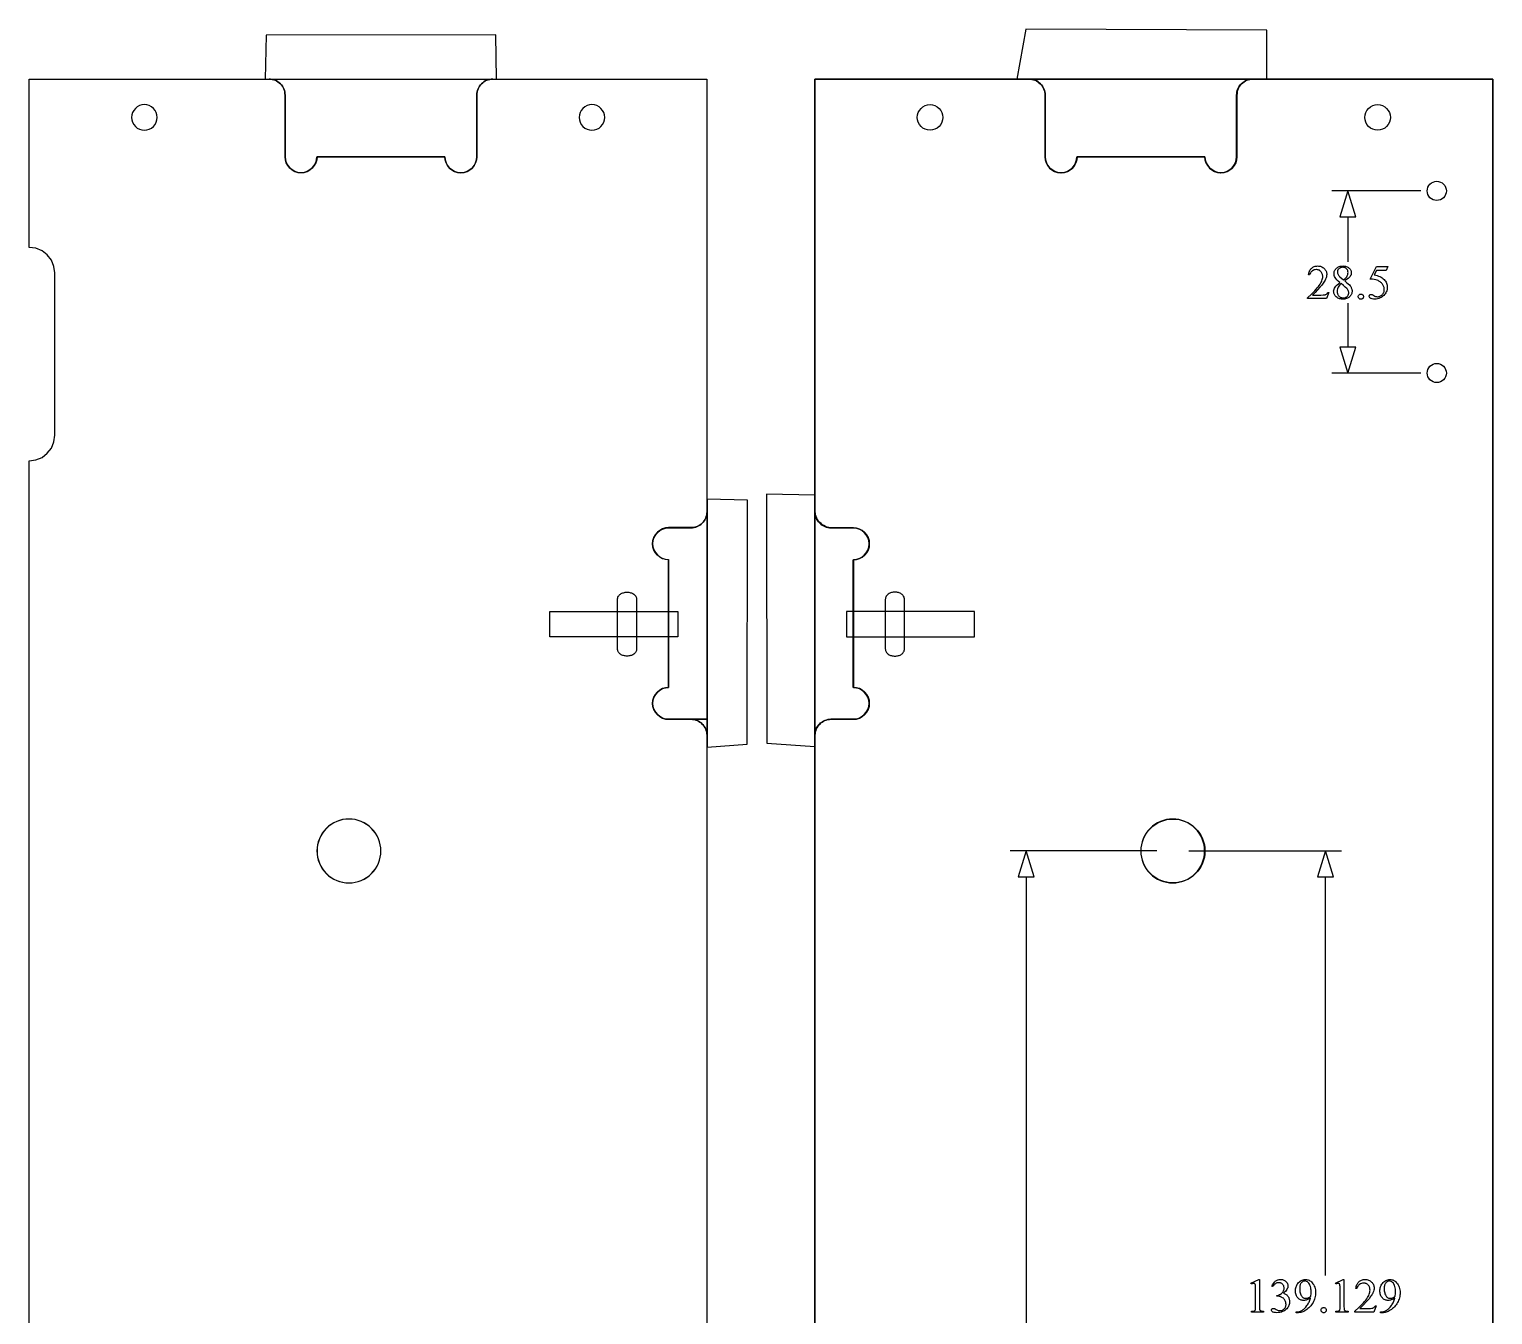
# Model space of a CAD drawing. Extents: x -326 to 246, y -295 to 240.
# Drawn here: x -236.3 to -7.4, y 39.1 to 240.3 of the extents above; entities that cross this region are included whole.
import ezdxf

# ---------------------------------------------------------------- set-up
doc = ezdxf.new("R2010")
doc.units = 0
doc.layers.add('DIMENSIONS', color=253, linetype='CONTINUOUS')
doc.layers.add('LAYER0', color=13, linetype='CONTINUOUS')

msp = doc.modelspace()

# ---------------------------------------------------------------- linework, layer by layer
at = {"layer": 'DIMENSIONS'}
for points in [[(-18.63, 215), (-32.55, 215)], [(-30.05, 215), (-31.3, 210.95)], [(-28.8, 210.95), (-30.05, 215)], [(-31.3, 210.95), (-28.8, 210.95)], [(-30.05, 210.95), (-30.05, 203.88)], [(-30.05, 197.42), (-30.05, 190.55)], [(-28.8, 190.55), (-31.3, 190.55)], [(-31.3, 190.55), (-30.05, 186.5)], [(-30.05, 186.5), (-28.8, 190.55)], [(-18.63, 186.5), (-32.55, 186.5)], [(-59.93, 111.7), (-82.87, 111.7)], [(-80.37, 111.7), (-81.62, 107.65)], [(-79.12, 107.65), (-80.37, 111.7)], [(-54.93, 111.7), (-31.03, 111.7)], [(-33.53, 111.7), (-34.78, 107.65)], [(-32.28, 107.65), (-33.53, 111.7)], [(-81.62, 107.65), (-79.12, 107.65)], [(-80.37, 107.65), (-80.37, -35.07)], [(-34.78, 107.65), (-32.28, 107.65)], [(-33.53, 45.26), (-33.53, 107.65)]]:
    msp.add_lwpolyline(points, dxfattribs=at)
for points in [[(-33.03, 199.11), (-33.38, 198.15), (-36.33, 198.15), (-36.33, 198.28), (-35.73, 198.85), (-35.46, 199.11), (-35.22, 199.36), (-35, 199.6), (-34.81, 199.82), (-34.64, 200.03), (-34.5, 200.22), (-34.37, 200.41), (-34.27, 200.59), (-34.17, 200.77), (-34.1, 200.94), (-34.04, 201.11), (-34, 201.28), (-33.97, 201.44), (-33.97, 201.6), (-33.97, 201.71), (-33.98, 201.83), (-34.01, 201.93), (-34.04, 202.03), (-34.08, 202.13), (-34.13, 202.22), (-34.19, 202.3), (-34.26, 202.38), (-34.33, 202.45), (-34.41, 202.51), (-34.49, 202.57), (-34.58, 202.61), (-34.67, 202.64), (-34.76, 202.67), (-34.86, 202.68), (-34.95, 202.69), (-35.13, 202.67), (-35.3, 202.63), (-35.47, 202.56), (-35.62, 202.47), (-35.69, 202.41), (-35.75, 202.35), (-35.81, 202.28), (-35.87, 202.2), (-35.97, 202.03), (-36.05, 201.84), (-36.19, 201.84), (-36.16, 202), (-36.12, 202.16), (-36.08, 202.3), (-36.02, 202.44), (-35.96, 202.57), (-35.89, 202.68), (-35.8, 202.79), (-35.71, 202.88), (-35.61, 202.97), (-35.51, 203.04), (-35.4, 203.11), (-35.28, 203.16), (-35.16, 203.2), (-35.03, 203.23), (-34.9, 203.24), (-34.76, 203.25), (-34.61, 203.24), (-34.47, 203.23), (-34.33, 203.2), (-34.2, 203.15), (-34.08, 203.1), (-33.96, 203.03), (-33.85, 202.95), (-33.74, 202.86), (-33.65, 202.76), (-33.57, 202.65), (-33.5, 202.55), (-33.44, 202.43), (-33.39, 202.32), (-33.36, 202.19), (-33.34, 202.07), (-33.34, 201.94), (-33.35, 201.75), (-33.38, 201.56), (-33.44, 201.37), (-33.51, 201.18), (-33.59, 201.03), (-33.67, 200.87), (-33.77, 200.72), (-33.87, 200.56), (-34.11, 200.24), (-34.4, 199.91), (-35.14, 199.11), (-35.39, 198.86), (-35.54, 198.7), (-34.24, 198.7), (-33.9, 198.71), (-33.68, 198.73), (-33.6, 198.75), (-33.53, 198.78), (-33.46, 198.81), (-33.39, 198.85), (-33.33, 198.9), (-33.27, 198.96), (-33.22, 199.03), (-33.17, 199.11)], [(-31.27, 200.67), (-31.54, 200.9), (-31.76, 201.1), (-31.92, 201.29), (-32.03, 201.45), (-32.11, 201.6), (-32.16, 201.75), (-32.19, 201.9), (-32.2, 202.06), (-32.2, 202.18), (-32.18, 202.29), (-32.15, 202.41), (-32.11, 202.51), (-32.06, 202.61), (-31.99, 202.71), (-31.92, 202.81), (-31.83, 202.9), (-31.73, 202.98), (-31.62, 203.05), (-31.51, 203.11), (-31.39, 203.16), (-31.26, 203.2), (-31.12, 203.23), (-30.98, 203.24), (-30.83, 203.25), (-30.68, 203.24), (-30.54, 203.23), (-30.41, 203.2), (-30.28, 203.17), (-30.16, 203.12), (-30.05, 203.07), (-29.95, 203), (-29.86, 202.92), (-29.77, 202.84), (-29.69, 202.75), (-29.63, 202.66), (-29.58, 202.57), (-29.54, 202.48), (-29.51, 202.38), (-29.49, 202.28), (-29.49, 202.17), (-29.5, 202.03), (-29.54, 201.89), (-29.6, 201.75), (-29.69, 201.6), (-29.74, 201.53), (-29.81, 201.45), (-29.99, 201.28), (-30.23, 201.11), (-30.52, 200.92), (-30.22, 200.68), (-29.98, 200.47), (-29.79, 200.28), (-29.66, 200.13), (-29.59, 200.03), (-29.53, 199.94), (-29.49, 199.84), (-29.45, 199.74), (-29.42, 199.64), (-29.39, 199.54), (-29.38, 199.44), (-29.38, 199.33), (-29.38, 199.2), (-29.4, 199.08), (-29.43, 198.96), (-29.48, 198.85), (-29.53, 198.73), (-29.6, 198.63), (-29.68, 198.53), (-29.78, 198.43), (-29.88, 198.34), (-29.99, 198.27), (-30.11, 198.2), (-30.24, 198.15), (-30.38, 198.11), (-30.52, 198.08), (-30.67, 198.06), (-30.83, 198.06), (-31.01, 198.07), (-31.17, 198.09), (-31.32, 198.12), (-31.47, 198.17), (-31.6, 198.23), (-31.72, 198.31), (-31.84, 198.4), (-31.94, 198.5), (-32.02, 198.59), (-32.08, 198.69), (-32.14, 198.78), (-32.18, 198.88), (-32.21, 198.98), (-32.24, 199.08), (-32.25, 199.18), (-32.26, 199.29), (-32.25, 199.45), (-32.2, 199.62), (-32.13, 199.78), (-32.04, 199.94), (-31.9, 200.11), (-31.73, 200.29), (-31.52, 200.47)], [(-30.69, 201.06), (-30.49, 201.25), (-30.33, 201.42), (-30.21, 201.56), (-30.13, 201.69), (-30.08, 201.81), (-30.04, 201.93), (-30.02, 202.07), (-30.01, 202.21), (-30.02, 202.39), (-30.04, 202.48), (-30.06, 202.56), (-30.1, 202.63), (-30.13, 202.7), (-30.18, 202.76), (-30.23, 202.82), (-30.28, 202.87), (-30.35, 202.91), (-30.41, 202.95), (-30.48, 202.98), (-30.56, 203.01), (-30.64, 203.02), (-30.82, 203.04), (-31, 203.02), (-31.08, 203.01), (-31.16, 202.98), (-31.24, 202.95), (-31.31, 202.91), (-31.37, 202.87), (-31.43, 202.82), (-31.54, 202.71), (-31.58, 202.65), (-31.61, 202.58), (-31.64, 202.52), (-31.65, 202.45), (-31.67, 202.38), (-31.67, 202.31), (-31.66, 202.21), (-31.64, 202.12), (-31.61, 202.02), (-31.57, 201.93), (-31.52, 201.83), (-31.45, 201.74), (-31.38, 201.65), (-31.29, 201.56)], [(-23.77, 203.15), (-24.06, 202.52), (-25.57, 202.52), (-25.9, 201.85), (-25.66, 201.81), (-25.43, 201.75), (-25.22, 201.68), (-25.02, 201.6), (-24.83, 201.5), (-24.66, 201.39), (-24.5, 201.26), (-24.35, 201.12), (-24.23, 200.99), (-24.13, 200.86), (-24.05, 200.72), (-23.98, 200.58), (-23.92, 200.43), (-23.89, 200.27), (-23.86, 200.11), (-23.86, 199.94), (-23.87, 199.75), (-23.9, 199.56), (-23.95, 199.38), (-24.02, 199.21), (-24.1, 199.05), (-24.2, 198.9), (-24.3, 198.77), (-24.42, 198.64), (-24.55, 198.53), (-24.68, 198.43), (-24.82, 198.34), (-24.96, 198.26), (-25.18, 198.17), (-25.39, 198.11), (-25.61, 198.07), (-25.83, 198.06), (-26.04, 198.07), (-26.22, 198.1), (-26.37, 198.14), (-26.43, 198.18), (-26.49, 198.21), (-26.58, 198.29), (-26.64, 198.37), (-26.68, 198.46), (-26.69, 198.55), (-26.69, 198.6), (-26.67, 198.65), (-26.64, 198.69), (-26.61, 198.73), (-26.56, 198.77), (-26.51, 198.79), (-26.45, 198.81), (-26.39, 198.81), (-26.3, 198.8), (-26.23, 198.78), (-26.13, 198.73), (-25.98, 198.63), (-25.84, 198.55), (-25.7, 198.49), (-25.56, 198.45), (-25.42, 198.44), (-25.31, 198.44), (-25.21, 198.46), (-25.11, 198.48), (-25.01, 198.52), (-24.92, 198.57), (-24.83, 198.62), (-24.74, 198.69), (-24.66, 198.76), (-24.59, 198.85), (-24.52, 198.94), (-24.46, 199.03), (-24.42, 199.13), (-24.38, 199.23), (-24.36, 199.33), (-24.34, 199.44), (-24.34, 199.56), (-24.34, 199.67), (-24.35, 199.78), (-24.38, 199.89), (-24.41, 200), (-24.45, 200.1), (-24.5, 200.21), (-24.56, 200.31), (-24.63, 200.41), (-24.7, 200.5), (-24.79, 200.59), (-24.88, 200.67), (-24.97, 200.75), (-25.08, 200.83), (-25.19, 200.89), (-25.31, 200.96), (-25.43, 201.01), (-25.65, 201.09), (-25.91, 201.14), (-26.2, 201.18), (-26.53, 201.2), (-25.57, 203.15)], [(-31.09, 200.53), (-31.24, 200.39), (-31.36, 200.26), (-31.46, 200.11), (-31.55, 199.96), (-31.61, 199.81), (-31.66, 199.65), (-31.69, 199.48), (-31.7, 199.3), (-31.69, 199.19), (-31.68, 199.08), (-31.66, 198.97), (-31.63, 198.88), (-31.59, 198.78), (-31.55, 198.7), (-31.5, 198.62), (-31.44, 198.54), (-31.37, 198.48), (-31.3, 198.42), (-31.22, 198.37), (-31.14, 198.33), (-31.05, 198.3), (-30.97, 198.28), (-30.87, 198.26), (-30.77, 198.26), (-30.58, 198.27), (-30.5, 198.29), (-30.41, 198.31), (-30.34, 198.35), (-30.27, 198.38), (-30.2, 198.43), (-30.14, 198.48), (-30.08, 198.54), (-30.03, 198.6), (-29.99, 198.66), (-29.96, 198.73), (-29.93, 198.8), (-29.91, 198.87), (-29.9, 198.95), (-29.9, 199.03), (-29.9, 199.16), (-29.93, 199.28), (-29.97, 199.4), (-30.04, 199.5), (-30.11, 199.61), (-30.2, 199.71), (-30.43, 199.95), (-30.73, 200.22)], [(-28, 198.86), (-27.91, 198.85), (-27.84, 198.83), (-27.77, 198.79), (-27.71, 198.74), (-27.65, 198.68), (-27.62, 198.61), (-27.59, 198.53), (-27.59, 198.45), (-27.59, 198.37), (-27.62, 198.3), (-27.65, 198.23), (-27.71, 198.16), (-27.77, 198.11), (-27.84, 198.07), (-27.92, 198.05), (-28, 198.04), (-28.08, 198.05), (-28.15, 198.07), (-28.22, 198.11), (-28.29, 198.16), (-28.34, 198.23), (-28.38, 198.3), (-28.4, 198.37), (-28.41, 198.45), (-28.4, 198.54), (-28.38, 198.61), (-28.34, 198.68), (-28.29, 198.74), (-28.22, 198.8), (-28.15, 198.83), (-28.08, 198.85)], [(-45.19, 44.04), (-43.98, 44.63), (-43.85, 44.63), (-43.85, 40.41), (-43.85, 40.07), (-43.83, 39.96), (-43.82, 39.89), (-43.8, 39.84), (-43.77, 39.8), (-43.72, 39.76), (-43.67, 39.73), (-43.6, 39.71), (-43.51, 39.69), (-43.38, 39.67), (-43.22, 39.67), (-43.22, 39.53), (-45.1, 39.53), (-45.1, 39.67), (-44.94, 39.67), (-44.81, 39.69), (-44.71, 39.7), (-44.65, 39.73), (-44.6, 39.76), (-44.56, 39.79), (-44.53, 39.83), (-44.5, 39.87), (-44.49, 39.94), (-44.47, 40.05), (-44.46, 40.41), (-44.46, 43.11), (-44.47, 43.56), (-44.48, 43.71), (-44.5, 43.81), (-44.52, 43.87), (-44.54, 43.91), (-44.56, 43.95), (-44.59, 43.99), (-44.63, 44.01), (-44.67, 44.03), (-44.76, 44.04), (-44.83, 44.03), (-44.92, 44.01), (-45.02, 43.98), (-45.14, 43.93)], [(-41.92, 43.58), (-41.8, 43.82), (-41.68, 44.03), (-41.53, 44.21), (-41.46, 44.29), (-41.38, 44.36), (-41.29, 44.42), (-41.21, 44.48), (-41.11, 44.53), (-41.01, 44.57), (-40.91, 44.6), (-40.8, 44.62), (-40.68, 44.63), (-40.57, 44.63), (-40.42, 44.63), (-40.28, 44.61), (-40.15, 44.58), (-40.03, 44.54), (-39.92, 44.48), (-39.82, 44.41), (-39.73, 44.34), (-39.64, 44.24), (-39.54, 44.1), (-39.46, 43.94), (-39.43, 43.86), (-39.42, 43.78), (-39.4, 43.7), (-39.4, 43.62), (-39.41, 43.48), (-39.44, 43.35), (-39.5, 43.21), (-39.57, 43.07), (-39.67, 42.92), (-39.79, 42.78), (-39.93, 42.64), (-40.09, 42.49), (-39.87, 42.39), (-39.77, 42.34), (-39.68, 42.27), (-39.6, 42.21), (-39.52, 42.13), (-39.45, 42.06), (-39.39, 41.98), (-39.33, 41.89), (-39.29, 41.8), (-39.25, 41.71), (-39.21, 41.61), (-39.19, 41.51), (-39.17, 41.41), (-39.16, 41.3), (-39.15, 41.19), (-39.16, 41.03), (-39.18, 40.87), (-39.21, 40.72), (-39.26, 40.58), (-39.31, 40.44), (-39.39, 40.31), (-39.47, 40.18), (-39.57, 40.06), (-39.71, 39.92), (-39.87, 39.79), (-40.04, 39.68), (-40.23, 39.6), (-40.43, 39.53), (-40.65, 39.48), (-40.88, 39.45), (-41.13, 39.44), (-41.36, 39.45), (-41.55, 39.47), (-41.7, 39.51), (-41.76, 39.54), (-41.81, 39.57), (-41.89, 39.63), (-41.95, 39.7), (-41.98, 39.77), (-42, 39.84), (-41.99, 39.89), (-41.97, 39.94), (-41.95, 39.98), (-41.91, 40.03), (-41.86, 40.06), (-41.81, 40.09), (-41.76, 40.1), (-41.7, 40.11), (-41.61, 40.1), (-41.51, 40.08), (-41.41, 40.03), (-41.23, 39.94), (-41.04, 39.85), (-40.92, 39.8), (-40.78, 39.77), (-40.63, 39.76), (-40.54, 39.77), (-40.45, 39.78), (-40.36, 39.8), (-40.28, 39.84), (-40.2, 39.88), (-40.12, 39.93), (-40.05, 39.99), (-39.98, 40.06), (-39.91, 40.13), (-39.86, 40.21), (-39.81, 40.29), (-39.77, 40.37), (-39.74, 40.46), (-39.72, 40.55), (-39.7, 40.65), (-39.7, 40.74), (-39.71, 40.89), (-39.73, 41.03), (-39.77, 41.17), (-39.83, 41.31), (-39.88, 41.41), (-39.93, 41.49), (-39.98, 41.57), (-40.04, 41.63), (-40.12, 41.7), (-40.23, 41.77), (-40.34, 41.83), (-40.47, 41.89), (-40.61, 41.95), (-40.75, 41.98), (-40.89, 42.01), (-41.04, 42.01), (-41.16, 42.01), (-41.16, 42.12), (-41.01, 42.15), (-40.86, 42.19), (-40.72, 42.26), (-40.57, 42.33), (-40.43, 42.42), (-40.32, 42.52), (-40.22, 42.63), (-40.15, 42.75), (-40.09, 42.88), (-40.05, 43.01), (-40.02, 43.14), (-40.01, 43.29), (-40.02, 43.38), (-40.03, 43.47), (-40.05, 43.55), (-40.07, 43.63), (-40.11, 43.7), (-40.15, 43.77), (-40.19, 43.84), (-40.25, 43.9), (-40.31, 43.95), (-40.38, 44), (-40.44, 44.04), (-40.52, 44.07), (-40.59, 44.1), (-40.67, 44.12), (-40.76, 44.13), (-40.84, 44.13), (-40.98, 44.12), (-41.12, 44.1), (-41.24, 44.05), (-41.37, 43.98), (-41.48, 43.89), (-41.59, 43.79), (-41.7, 43.66), (-41.8, 43.52)], [(-38.13, 39.43), (-38.13, 39.56), (-37.89, 39.58), (-37.67, 39.62), (-37.45, 39.69), (-37.24, 39.79), (-37.13, 39.85), (-37.03, 39.92), (-36.93, 39.99), (-36.83, 40.08), (-36.73, 40.18), (-36.63, 40.29), (-36.44, 40.54), (-36.34, 40.68), (-36.26, 40.82), (-36.18, 40.96), (-36.11, 41.11), (-36.05, 41.26), (-35.99, 41.41), (-35.94, 41.57), (-35.9, 41.73), (-36.04, 41.64), (-36.18, 41.56), (-36.32, 41.5), (-36.45, 41.45), (-36.58, 41.41), (-36.71, 41.38), (-36.83, 41.36), (-36.95, 41.35), (-37.08, 41.36), (-37.2, 41.38), (-37.32, 41.41), (-37.44, 41.45), (-37.55, 41.51), (-37.65, 41.58), (-37.76, 41.66), (-37.85, 41.76), (-37.94, 41.87), (-38.02, 41.98), (-38.08, 42.1), (-38.13, 42.23), (-38.17, 42.37), (-38.2, 42.52), (-38.22, 42.68), (-38.23, 42.84), (-38.22, 43), (-38.2, 43.16), (-38.17, 43.31), (-38.13, 43.46), (-38.08, 43.61), (-38.02, 43.75), (-37.94, 43.88), (-37.85, 44.01), (-37.73, 44.16), (-37.61, 44.28), (-37.47, 44.39), (-37.33, 44.48), (-37.18, 44.55), (-37.02, 44.6), (-36.85, 44.63), (-36.67, 44.63), (-36.52, 44.63), (-36.37, 44.6), (-36.23, 44.56), (-36.1, 44.51), (-35.97, 44.44), (-35.84, 44.35), (-35.73, 44.25), (-35.61, 44.13), (-35.49, 43.96), (-35.38, 43.79), (-35.29, 43.61), (-35.21, 43.42), (-35.15, 43.22), (-35.11, 43.01), (-35.08, 42.8), (-35.08, 42.57), (-35.08, 42.36), (-35.1, 42.16), (-35.13, 41.96), (-35.18, 41.76), (-35.23, 41.57), (-35.31, 41.38), (-35.39, 41.2), (-35.48, 41.02), (-35.59, 40.84), (-35.71, 40.67), (-35.84, 40.51), (-35.97, 40.36), (-36.12, 40.21), (-36.28, 40.07), (-36.45, 39.94), (-36.62, 39.82), (-36.77, 39.73), (-36.93, 39.65), (-37.08, 39.58), (-37.24, 39.53), (-37.41, 39.48), (-37.57, 39.45), (-37.74, 39.43), (-37.92, 39.43)], [(-35.84, 42), (-35.79, 42.43), (-35.78, 42.77), (-35.78, 42.95), (-35.81, 43.14), (-35.84, 43.33), (-35.9, 43.54), (-35.96, 43.73), (-36.04, 43.9), (-36.14, 44.05), (-36.24, 44.17), (-36.36, 44.27), (-36.48, 44.34), (-36.61, 44.38), (-36.75, 44.4), (-36.83, 44.39), (-36.91, 44.38), (-36.98, 44.35), (-37.06, 44.32), (-37.13, 44.28), (-37.2, 44.23), (-37.26, 44.17), (-37.32, 44.1), (-37.38, 44.02), (-37.43, 43.93), (-37.47, 43.84), (-37.51, 43.73), (-37.54, 43.62), (-37.56, 43.5), (-37.57, 43.36), (-37.57, 43.22), (-37.57, 43.03), (-37.55, 42.85), (-37.53, 42.69), (-37.49, 42.53), (-37.44, 42.38), (-37.39, 42.25), (-37.32, 42.12), (-37.24, 42.01), (-37.18, 41.93), (-37.12, 41.87), (-37.05, 41.81), (-36.98, 41.77), (-36.9, 41.73), (-36.82, 41.71), (-36.74, 41.69), (-36.65, 41.69), (-36.56, 41.69), (-36.47, 41.71), (-36.36, 41.73), (-36.25, 41.77), (-36.14, 41.81), (-36.03, 41.87), (-35.93, 41.93)], [(-31.98, 44.04), (-30.76, 44.63), (-30.64, 44.63), (-30.64, 40.41), (-30.63, 40.07), (-30.62, 39.96), (-30.6, 39.89), (-30.58, 39.84), (-30.55, 39.8), (-30.51, 39.76), (-30.46, 39.73), (-30.39, 39.71), (-30.29, 39.69), (-30.16, 39.67), (-30.01, 39.67), (-30.01, 39.53), (-31.89, 39.53), (-31.89, 39.67), (-31.73, 39.67), (-31.6, 39.69), (-31.5, 39.7), (-31.43, 39.73), (-31.38, 39.76), (-31.34, 39.79), (-31.31, 39.83), (-31.29, 39.87), (-31.27, 39.94), (-31.26, 40.05), (-31.25, 40.41), (-31.25, 43.11), (-31.26, 43.56), (-31.27, 43.71), (-31.28, 43.81), (-31.3, 43.87), (-31.32, 43.91), (-31.35, 43.95), (-31.38, 43.99), (-31.41, 44.01), (-31.45, 44.03), (-31.54, 44.04), (-31.62, 44.03), (-31.71, 44.01), (-31.81, 43.98), (-31.92, 43.93)], [(-25.62, 40.49), (-25.97, 39.53), (-28.92, 39.53), (-28.92, 39.67), (-28.32, 40.23), (-28.06, 40.5), (-27.82, 40.75), (-27.6, 40.98), (-27.41, 41.2), (-27.24, 41.41), (-27.09, 41.61), (-26.97, 41.79), (-26.86, 41.98), (-26.77, 42.15), (-26.69, 42.33), (-26.64, 42.5), (-26.59, 42.66), (-26.57, 42.83), (-26.56, 42.98), (-26.57, 43.1), (-26.58, 43.21), (-26.6, 43.32), (-26.63, 43.42), (-26.67, 43.51), (-26.72, 43.6), (-26.78, 43.69), (-26.85, 43.76), (-26.93, 43.84), (-27.01, 43.9), (-27.09, 43.95), (-27.17, 43.99), (-27.26, 44.03), (-27.35, 44.05), (-27.45, 44.07), (-27.55, 44.07), (-27.73, 44.06), (-27.9, 44.02), (-28.06, 43.95), (-28.21, 43.85), (-28.28, 43.8), (-28.35, 43.73), (-28.41, 43.66), (-28.47, 43.59), (-28.56, 43.42), (-28.64, 43.22), (-28.78, 43.22), (-28.75, 43.39), (-28.72, 43.54), (-28.67, 43.69), (-28.62, 43.83), (-28.55, 43.95), (-28.48, 44.07), (-28.4, 44.17), (-28.31, 44.27), (-28.21, 44.36), (-28.1, 44.43), (-27.99, 44.49), (-27.88, 44.54), (-27.76, 44.58), (-27.63, 44.61), (-27.49, 44.63), (-27.35, 44.63), (-27.2, 44.63), (-27.06, 44.61), (-26.93, 44.58), (-26.8, 44.54), (-26.67, 44.48), (-26.55, 44.41), (-26.44, 44.34), (-26.34, 44.24), (-26.24, 44.14), (-26.16, 44.04), (-26.09, 43.93), (-26.03, 43.82), (-25.99, 43.7), (-25.96, 43.58), (-25.94, 43.45), (-25.93, 43.32), (-25.94, 43.13), (-25.97, 42.94), (-26.03, 42.75), (-26.11, 42.56), (-26.18, 42.41), (-26.27, 42.26), (-26.36, 42.1), (-26.47, 41.95), (-26.71, 41.63), (-26.99, 41.3), (-27.74, 40.49), (-27.98, 40.24), (-28.14, 40.09), (-26.83, 40.09), (-26.5, 40.1), (-26.28, 40.12), (-26.2, 40.14), (-26.12, 40.16), (-26.05, 40.2), (-25.99, 40.24), (-25.92, 40.29), (-25.87, 40.35), (-25.81, 40.42), (-25.76, 40.49)], [(-24.91, 39.43), (-24.91, 39.56), (-24.68, 39.58), (-24.45, 39.62), (-24.23, 39.69), (-24.02, 39.79), (-23.92, 39.85), (-23.82, 39.92), (-23.71, 39.99), (-23.61, 40.08), (-23.52, 40.18), (-23.42, 40.29), (-23.22, 40.54), (-23.13, 40.68), (-23.04, 40.82), (-22.97, 40.96), (-22.9, 41.11), (-22.83, 41.26), (-22.78, 41.41), (-22.73, 41.57), (-22.69, 41.73), (-22.83, 41.64), (-22.97, 41.56), (-23.1, 41.5), (-23.24, 41.45), (-23.37, 41.41), (-23.49, 41.38), (-23.61, 41.36), (-23.73, 41.35), (-23.86, 41.36), (-23.99, 41.38), (-24.11, 41.41), (-24.22, 41.45), (-24.33, 41.51), (-24.44, 41.58), (-24.54, 41.66), (-24.64, 41.76), (-24.72, 41.87), (-24.8, 41.98), (-24.87, 42.1), (-24.92, 42.23), (-24.96, 42.37), (-24.99, 42.52), (-25.01, 42.68), (-25.01, 42.84), (-25.01, 43), (-24.99, 43.16), (-24.96, 43.31), (-24.92, 43.46), (-24.87, 43.61), (-24.8, 43.75), (-24.72, 43.88), (-24.64, 44.01), (-24.52, 44.16), (-24.39, 44.28), (-24.26, 44.39), (-24.11, 44.48), (-23.96, 44.55), (-23.8, 44.6), (-23.63, 44.63), (-23.45, 44.63), (-23.3, 44.63), (-23.16, 44.6), (-23.02, 44.56), (-22.88, 44.51), (-22.75, 44.44), (-22.63, 44.35), (-22.51, 44.25), (-22.4, 44.13), (-22.27, 43.96), (-22.16, 43.79), (-22.07, 43.61), (-21.99, 43.42), (-21.94, 43.22), (-21.89, 43.01), (-21.87, 42.8), (-21.86, 42.57), (-21.87, 42.36), (-21.89, 42.16), (-21.92, 41.96), (-21.96, 41.76), (-22.02, 41.57), (-22.09, 41.38), (-22.17, 41.2), (-22.27, 41.02), (-22.38, 40.84), (-22.49, 40.67), (-22.62, 40.51), (-22.76, 40.36), (-22.91, 40.21), (-23.06, 40.07), (-23.23, 39.94), (-23.41, 39.82), (-23.56, 39.73), (-23.71, 39.65), (-23.87, 39.58), (-24.03, 39.53), (-24.19, 39.48), (-24.36, 39.45), (-24.53, 39.43), (-24.7, 39.43)], [(-22.63, 42), (-22.58, 42.43), (-22.56, 42.77), (-22.57, 42.95), (-22.59, 43.14), (-22.63, 43.33), (-22.68, 43.54), (-22.75, 43.73), (-22.83, 43.9), (-22.92, 44.05), (-23.03, 44.17), (-23.14, 44.27), (-23.27, 44.34), (-23.4, 44.38), (-23.53, 44.4), (-23.61, 44.39), (-23.69, 44.38), (-23.77, 44.35), (-23.84, 44.32), (-23.91, 44.28), (-23.98, 44.23), (-24.05, 44.17), (-24.11, 44.1), (-24.17, 44.02), (-24.22, 43.93), (-24.26, 43.84), (-24.29, 43.73), (-24.32, 43.62), (-24.34, 43.5), (-24.35, 43.36), (-24.36, 43.22), (-24.35, 43.03), (-24.34, 42.85), (-24.31, 42.69), (-24.27, 42.53), (-24.23, 42.38), (-24.17, 42.25), (-24.1, 42.12), (-24.03, 42.01), (-23.97, 41.93), (-23.9, 41.87), (-23.83, 41.81), (-23.76, 41.77), (-23.69, 41.73), (-23.61, 41.71), (-23.52, 41.69), (-23.44, 41.69), (-23.35, 41.69), (-23.25, 41.71), (-23.15, 41.73), (-23.04, 41.77), (-22.92, 41.81), (-22.82, 41.87), (-22.72, 41.93)], [(-33.81, 40.25), (-33.72, 40.24), (-33.65, 40.22), (-33.58, 40.18), (-33.52, 40.13), (-33.46, 40.06), (-33.43, 39.99), (-33.4, 39.92), (-33.4, 39.84), (-33.4, 39.76), (-33.43, 39.68), (-33.46, 39.61), (-33.52, 39.55), (-33.58, 39.5), (-33.65, 39.46), (-33.72, 39.44), (-33.81, 39.43), (-33.89, 39.44), (-33.96, 39.46), (-34.03, 39.5), (-34.1, 39.55), (-34.15, 39.61), (-34.19, 39.68), (-34.21, 39.76), (-34.22, 39.84), (-34.21, 39.92), (-34.19, 40), (-34.15, 40.07), (-34.1, 40.13), (-34.03, 40.18), (-33.96, 40.22), (-33.89, 40.24)]]:
    msp.add_lwpolyline(points, close=True, dxfattribs=at)
at = {"layer": 'LAYER0'}
for points in [[(-166.27, 230, -0.414214), (-163.77, 232.5), (-163.17, 232.5), (-163.28, 239.41), (-199.2, 239.37), (-199.37, 232.5), (-198.77, 232.5, -0.414214), (-196.27, 230), (-196.27, 220.35, 1), (-191.28, 220.35), (-171.27, 220.35, 1), (-166.27, 220.35)], [(-166.27, 230, -0.414214), (-163.77, 232.5), (-163.17, 232.5), (-163.28, 239.41), (-199.2, 239.37), (-199.37, 232.5), (-198.77, 232.5, -0.414214), (-196.27, 230), (-196.27, 220.35, 1), (-191.28, 220.35), (-171.27, 220.35, 1), (-166.27, 220.35)], [(-166.27, 230, -0.414214), (-163.77, 232.5), (-163.17, 232.5), (-163.28, 239.41), (-199.2, 239.37), (-199.37, 232.5), (-198.77, 232.5, -0.414214), (-196.27, 230), (-196.27, 220.35, 1), (-191.28, 220.35), (-171.27, 220.35, 1), (-166.27, 220.35)], [(-166.27, 230, -0.414214), (-163.77, 232.5), (-163.17, 232.5), (-163.28, 239.41), (-199.2, 239.37), (-199.37, 232.5), (-198.77, 232.5, -0.414214), (-196.27, 230), (-196.27, 220.35, 1), (-191.28, 220.35), (-171.27, 220.35, 1), (-166.27, 220.35)], [(-47.43, 230, -0.414214), (-44.93, 232.5), (-42.69, 232.5), (-42.69, 240.18), (-80.42, 240.3), (-81.82, 232.5), (-79.93, 232.5, -0.414214), (-77.43, 230), (-77.43, 220.35, 1), (-72.43, 220.35), (-52.43, 220.35, 1), (-47.43, 220.35)], [(-47.43, 230, -0.414214), (-44.93, 232.5), (-42.69, 232.5), (-42.69, 240.18), (-80.42, 240.3), (-81.82, 232.5), (-79.93, 232.5, -0.414214), (-77.43, 230), (-77.43, 220.35, 1), (-72.43, 220.35), (-52.43, 220.35, 1), (-47.43, 220.35)], [(-47.43, 230, -0.414214), (-44.93, 232.5), (-42.69, 232.5), (-42.69, 240.18), (-80.42, 240.3), (-81.82, 232.5), (-79.93, 232.5, -0.414214), (-77.43, 230), (-77.43, 220.35, 1), (-72.43, 220.35), (-52.43, 220.35, 1), (-47.43, 220.35)], [(-47.43, 230, -0.414214), (-44.93, 232.5), (-42.69, 232.5), (-42.69, 240.18), (-80.42, 240.3), (-81.82, 232.5), (-79.93, 232.5, -0.414214), (-77.43, 230), (-77.43, 220.35, 1), (-72.43, 220.35), (-52.43, 220.35, 1), (-47.43, 220.35)], [(-196.27, 230, 0.414214), (-198.77, 232.5), (-163.77, 232.5, 0.414214), (-166.27, 230), (-166.27, 220.35, -1), (-171.27, 220.35), (-191.27, 220.35, -1), (-196.27, 220.35)], [(-113.38, -227.5), (-113.38, 232.5), (-7.38, 232.5), (-7.38, -26.2, 1), (-7.38, -29.2), (-7.38, -227.5)], [(-113.38, -227.5), (-113.38, 232.5), (-7.38, 232.5), (-7.38, -26.2, 1), (-7.38, -29.2), (-7.38, -227.5)], [(-113.37, -227.5), (-113.37, 232.5), (-60.37, 232.5), (-7.37, 232.5), (-7.37, -26.2, 1), (-7.37, -29.2), (-7.37, -227.5)], [(-113.37, -227.5), (-113.37, 232.5), (-60.37, 232.5), (-7.37, 232.5), (-7.37, -26.2, 1), (-7.37, -29.2), (-7.37, -227.5)], [(-113.37, -227.5), (-113.37, 232.5), (-60.37, 232.5), (-7.37, 232.5), (-7.37, -26.2, 1), (-7.37, -29.2), (-7.37, -227.5)], [(-113.37, -227.5), (-113.37, 232.5), (-60.37, 232.5), (-7.37, 232.5), (-7.37, -26.2, 1), (-7.37, -29.2), (-7.37, -227.5)], [(-47.38, 230, -0.414214), (-44.88, 232.5), (-79.88, 232.5, -0.414214), (-77.38, 230), (-77.38, 220.35, 1), (-72.38, 220.35), (-52.38, 220.35, 1), (-47.38, 220.35)], [(-47.38, 230, -0.414214), (-44.88, 232.5), (-79.88, 232.5, -0.414214), (-77.38, 230), (-77.38, 220.35, 1), (-72.38, 220.35), (-52.38, 220.35, 1), (-47.38, 220.35)], [(-218.27, 228.5, 0.414214), (-220.27, 226.5, 0.414214), (-218.27, 224.5, 0.414214), (-216.27, 226.5, 0.414214)], [(-150.27, 226.5, 0.414214), (-148.27, 224.5, 0.414214), (-146.27, 226.5, 0.414214), (-148.27, 228.5, 0.414214)], [(-93.38, 226.5, -0.414214), (-95.38, 224.5, -0.414214), (-97.38, 226.5, -0.414214), (-95.38, 228.5, -0.414214)], [(-25.38, 228.5, -0.414214), (-23.38, 226.5, -0.414214), (-25.38, 224.5, -0.414214), (-27.38, 226.5, -0.414214)], [(-14.63, 215, -0.414214), (-16.13, 213.5, -0.414214), (-17.63, 215, -0.414214), (-16.13, 216.5, -0.414214)], [(-16.13, 188, -0.414214), (-14.63, 186.5, -0.414214), (-16.13, 185, -0.414214), (-17.63, 186.5, -0.414214)], [(-110.93, 162.27, -0.414214), (-113.38, 165.42), (-113.38, 167.38), (-120.97, 167.53), (-120.93, 128.56), (-113.41, 128.05), (-113.43, 129.8, -0.414214), (-110.93, 132.3), (-107.43, 132.3, 1), (-107.43, 137.3), (-107.43, 157.27, 1), (-107.43, 162.27)], [(-110.93, 162.27, -0.414214), (-113.38, 165.42), (-113.38, 167.38), (-120.97, 167.53), (-120.93, 128.56), (-113.41, 128.05), (-113.43, 129.8, -0.414214), (-110.93, 132.3), (-107.43, 132.3, 1), (-107.43, 137.3), (-107.43, 157.27, 1), (-107.43, 162.27)], [(-110.93, 162.27, -0.414214), (-113.38, 165.42), (-113.38, 167.38), (-120.97, 167.53), (-120.93, 128.56), (-113.41, 128.05), (-113.43, 129.8, -0.414214), (-110.93, 132.3), (-107.43, 132.3, 1), (-107.43, 137.3), (-107.43, 157.27, 1), (-107.43, 162.27)], [(-110.93, 162.27, -0.414214), (-113.38, 165.42), (-113.38, 167.38), (-120.97, 167.53), (-120.93, 128.56), (-113.41, 128.05), (-113.43, 129.8, -0.414214), (-110.93, 132.3), (-107.43, 132.3, 1), (-107.43, 137.3), (-107.43, 157.27, 1), (-107.43, 162.27)], [(-132.77, 132.3, -0.414214), (-130.27, 129.8), (-130.27, 127.94), (-123.97, 128.41), (-123.91, 166.6), (-130.27, 166.76), (-130.27, 164.77, -0.368839), (-132.38, 162.3), (-136.27, 162.3, 1), (-136.27, 157.3), (-136.27, 137.3, 1), (-136.27, 132.3)], [(-132.77, 132.3, -0.414214), (-130.27, 129.8), (-130.27, 127.94), (-123.97, 128.41), (-123.91, 166.6), (-130.27, 166.76), (-130.27, 164.77, -0.368839), (-132.38, 162.3), (-136.27, 162.3, 1), (-136.27, 157.3), (-136.27, 137.3, 1), (-136.27, 132.3)], [(-132.77, 132.3, -0.414214), (-130.27, 129.8), (-130.27, 127.94), (-123.97, 128.41), (-123.91, 166.6), (-130.27, 166.76), (-130.27, 164.77, -0.368839), (-132.38, 162.3), (-136.27, 162.3, 1), (-136.27, 157.3), (-136.27, 137.3, 1), (-136.27, 132.3)], [(-132.77, 132.3, -0.414214), (-130.27, 129.8), (-130.27, 127.94), (-123.97, 128.41), (-123.91, 166.6), (-130.27, 166.76), (-130.27, 164.77, -0.368839), (-132.38, 162.3), (-136.27, 162.3, 1), (-136.27, 157.3), (-136.27, 137.3, 1), (-136.27, 132.3)], [(-132.77, 162.27, 0.414214), (-130.27, 164.77), (-130.27, 129.8, 0.414214), (-132.77, 132.3), (-136.27, 132.3, -1), (-136.27, 137.3), (-136.27, 157.27, -1), (-136.27, 162.27)], [(-110.88, 162.27, -0.414214), (-113.38, 164.77), (-113.38, 129.8, -0.414214), (-110.88, 132.3), (-107.38, 132.3, 1), (-107.38, 137.3), (-107.38, 157.27, 1), (-107.38, 162.27)], [(-110.88, 162.27, -0.414214), (-113.38, 164.77), (-113.38, 129.8, -0.414214), (-110.88, 132.3), (-107.38, 132.3, 1), (-107.38, 137.3), (-107.38, 157.27, 1), (-107.38, 162.27)], [(-186.28, 116.7, 0.414214), (-191.28, 111.7, 0.414214), (-186.28, 106.7, 0.414214), (-181.28, 111.7, 0.414214)], [(-186.28, 116.7, 0.414214), (-191.28, 111.7, 0.414214), (-186.28, 106.7, 0.414214), (-181.28, 111.7, 0.414214)], [(-186.28, 116.7, 0.414214), (-191.28, 111.7, 0.414214), (-186.28, 106.7, 0.414214), (-181.28, 111.7, 0.414214)], [(-186.28, 116.7, 0.414214), (-191.28, 111.7, 0.414214), (-186.28, 106.7, 0.414214), (-181.28, 111.7, 0.414214)], [(-186.27, 116.7, 0.414214), (-191.27, 111.7, 0.414214), (-186.27, 106.7, 0.414214), (-181.27, 111.7, 0.414214)], [(-57.43, 116.7, 0.414214), (-62.43, 111.7, 0.414214), (-57.43, 106.7, 0.414214), (-52.43, 111.7, 0.414214)], [(-57.43, 116.7, 0.414214), (-62.43, 111.7, 0.414214), (-57.43, 106.7, 0.414214), (-52.43, 111.7, 0.414214)], [(-57.43, 116.7, 0.414214), (-62.43, 111.7, 0.414214), (-57.43, 106.7, 0.414214), (-52.43, 111.7, 0.414214)], [(-57.43, 116.7, 0.414214), (-62.43, 111.7, 0.414214), (-57.43, 106.7, 0.414214), (-52.43, 111.7, 0.414214)], [(-57.38, 116.7, -0.414214), (-52.38, 111.7, -0.414214), (-57.38, 106.7, -0.414214), (-62.38, 111.7, -0.414214)], [(-57.38, 116.7, -0.414214), (-52.38, 111.7, -0.414214), (-57.38, 106.7, -0.414214), (-62.38, 111.7, -0.414214)]]:
    msp.add_lwpolyline(points, format="xyb", close=True, dxfattribs=at)
msp.add_lwpolyline([(-236.28, -133.84), (-236.28, 172.76), (-235.24, 172.89), (-234.28, 173.29), (-233.45, 173.93), (-232.81, 174.76), (-232.41, 175.72), (-232.28, 176.76), (-232.28, 202.16), (-232.41, 203.19), (-232.81, 204.16), (-233.45, 204.99), (-234.28, 205.62), (-235.24, 206.02), (-236.28, 206.16), (-236.28, 232.5), (-130.28, 232.5), (-130.28, -227.47)], dxfattribs=at)
msp.add_lwpolyline([(-236.28, -133.84), (-236.28, 172.76), (-235.24, 172.89), (-234.28, 173.29), (-233.45, 173.93), (-232.81, 174.76), (-232.41, 175.72), (-232.28, 176.76), (-232.28, 202.16), (-232.41, 203.19), (-232.81, 204.16), (-233.45, 204.99), (-234.28, 205.62), (-235.24, 206.02), (-236.28, 206.16), (-236.28, 232.5), (-130.28, 232.5), (-130.28, -227.47)], dxfattribs=at)
msp.add_lwpolyline([(-236.28, -133.84), (-236.28, 172.76), (-235.24, 172.89), (-234.28, 173.29), (-233.45, 173.93), (-232.81, 174.76), (-232.41, 175.72), (-232.28, 176.76), (-232.28, 202.16), (-232.41, 203.19), (-232.81, 204.16), (-233.45, 204.99), (-234.28, 205.62), (-235.24, 206.02), (-236.28, 206.16), (-236.28, 232.5), (-130.28, 232.5), (-130.28, -227.47)], dxfattribs=at)
msp.add_lwpolyline([(-236.28, -133.84), (-236.28, 172.76), (-235.24, 172.89), (-234.28, 173.29), (-233.45, 173.93), (-232.81, 174.76), (-232.41, 175.72), (-232.28, 176.76), (-232.28, 202.16), (-232.41, 203.19), (-232.81, 204.16), (-233.45, 204.99), (-234.28, 205.62), (-235.24, 206.02), (-236.28, 206.16), (-236.28, 232.5), (-130.28, 232.5), (-130.28, -227.47)], dxfattribs=at)
msp.add_lwpolyline([(-7.38, -26.2), (-7.38, 232.5), (-44.88, 232.5, 0.414214), (-47.38, 230), (-47.38, 220.35, -1), (-52.38, 220.35), (-72.38, 220.35, -1), (-77.38, 220.35), (-77.38, 230, 0.414214), (-79.88, 232.5), (-113.38, 232.5), (-113.38, 164.77, 0.414214), (-110.88, 162.27), (-107.38, 162.27, -1), (-107.38, 157.27), (-107.38, 137.3, -1), (-107.38, 132.3), (-110.88, 132.3, 0.414214), (-113.38, 129.8), (-113.38, 27.3, 0.414214)], format="xyb", dxfattribs=at)
for points in [[(-144.28, 151.04), (-144.27, 151.18), (-144.24, 151.31), (-144.2, 151.43), (-144.15, 151.55), (-144.08, 151.65), (-144, 151.74), (-143.91, 151.83), (-143.81, 151.91), (-143.7, 151.97), (-143.58, 152.03), (-143.46, 152.08), (-143.33, 152.12), (-143.19, 152.15), (-143.06, 152.18), (-142.92, 152.19), (-142.78, 152.19), (-142.64, 152.19), (-142.5, 152.18), (-142.36, 152.15), (-142.23, 152.12), (-142.1, 152.08), (-141.97, 152.03), (-141.85, 151.97), (-141.74, 151.91), (-141.64, 151.83), (-141.55, 151.74), (-141.47, 151.65), (-141.4, 151.55), (-141.35, 151.43), (-141.31, 151.31), (-141.28, 151.18), (-141.28, 151.04), (-141.28, 143.35), (-141.28, 143.21), (-141.31, 143.08), (-141.35, 142.96), (-141.4, 142.85), (-141.47, 142.74), (-141.55, 142.65), (-141.64, 142.56), (-141.74, 142.49), (-141.85, 142.42), (-141.97, 142.36), (-142.1, 142.31), (-142.23, 142.27), (-142.36, 142.24), (-142.5, 142.22), (-142.64, 142.2), (-142.78, 142.2), (-142.92, 142.2), (-143.06, 142.22), (-143.19, 142.24), (-143.33, 142.27), (-143.46, 142.31), (-143.58, 142.36), (-143.7, 142.42), (-143.81, 142.49), (-143.91, 142.56), (-144, 142.65), (-144.08, 142.74), (-144.15, 142.85), (-144.2, 142.96), (-144.24, 143.08), (-144.27, 143.21), (-144.28, 143.35)], [(-99.38, 151.04), (-99.39, 151.18), (-99.41, 151.31), (-99.45, 151.44), (-99.51, 151.55), (-99.58, 151.65), (-99.66, 151.75), (-99.75, 151.83), (-99.85, 151.91), (-99.96, 151.98), (-100.07, 152.04), (-100.2, 152.08), (-100.33, 152.13), (-100.46, 152.16), (-100.6, 152.18), (-100.74, 152.19), (-100.88, 152.2), (-101.02, 152.19), (-101.16, 152.18), (-101.3, 152.16), (-101.43, 152.13), (-101.56, 152.08), (-101.68, 152.04), (-101.8, 151.98), (-101.91, 151.91), (-102.01, 151.83), (-102.1, 151.75), (-102.18, 151.65), (-102.25, 151.55), (-102.3, 151.44), (-102.34, 151.31), (-102.37, 151.18), (-102.38, 151.04), (-102.38, 143.35), (-102.37, 143.21), (-102.34, 143.08), (-102.3, 142.96), (-102.25, 142.85), (-102.18, 142.75), (-102.1, 142.65), (-102.01, 142.57), (-101.91, 142.49), (-101.8, 142.42), (-101.68, 142.36), (-101.56, 142.31), (-101.43, 142.27), (-101.3, 142.24), (-101.16, 142.22), (-101.02, 142.2), (-100.88, 142.2), (-100.74, 142.2), (-100.6, 142.22), (-100.46, 142.24), (-100.33, 142.27), (-100.2, 142.31), (-100.07, 142.36), (-99.96, 142.42), (-99.85, 142.49), (-99.75, 142.57), (-99.66, 142.65), (-99.58, 142.75), (-99.51, 142.85), (-99.45, 142.96), (-99.41, 143.08), (-99.39, 143.21), (-99.38, 143.35)], [(-134.83, 145.2), (-154.83, 145.2), (-154.83, 149.2), (-134.83, 149.2)], [(-108.43, 145.2), (-88.43, 145.2), (-88.43, 149.2), (-108.43, 149.2)], [(-136.27, 132.3), (-130.27, 132.3), (-132.77, 132.3)], [(-132.77, 132.3), (-136.27, 132.3), (-136.27, 132.3)], [(-136.27, 132.3), (-130.27, 132.3), (-132.77, 132.3)], [(-132.77, 132.3), (-136.27, 132.3), (-136.27, 132.3)], [(-136.27, 132.3), (-130.27, 132.3), (-132.77, 132.3)], [(-132.77, 132.3), (-136.27, 132.3), (-136.27, 132.3)], [(-136.27, 132.3), (-130.27, 132.3), (-132.77, 132.3)], [(-132.77, 132.3), (-136.27, 132.3), (-136.27, 132.3)], [(-132.77, 132.3), (-130.27, 132.3), (-130.27, 132.3)], [(-132.77, 132.3), (-130.27, 132.3), (-130.27, 132.3)], [(-132.77, 132.3), (-130.27, 132.3), (-130.27, 132.3)], [(-132.77, 132.3), (-130.27, 132.3), (-130.27, 132.3)]]:
    msp.add_lwpolyline(points, close=True, dxfattribs=at)

doc.saveas('drawing.dxf')
